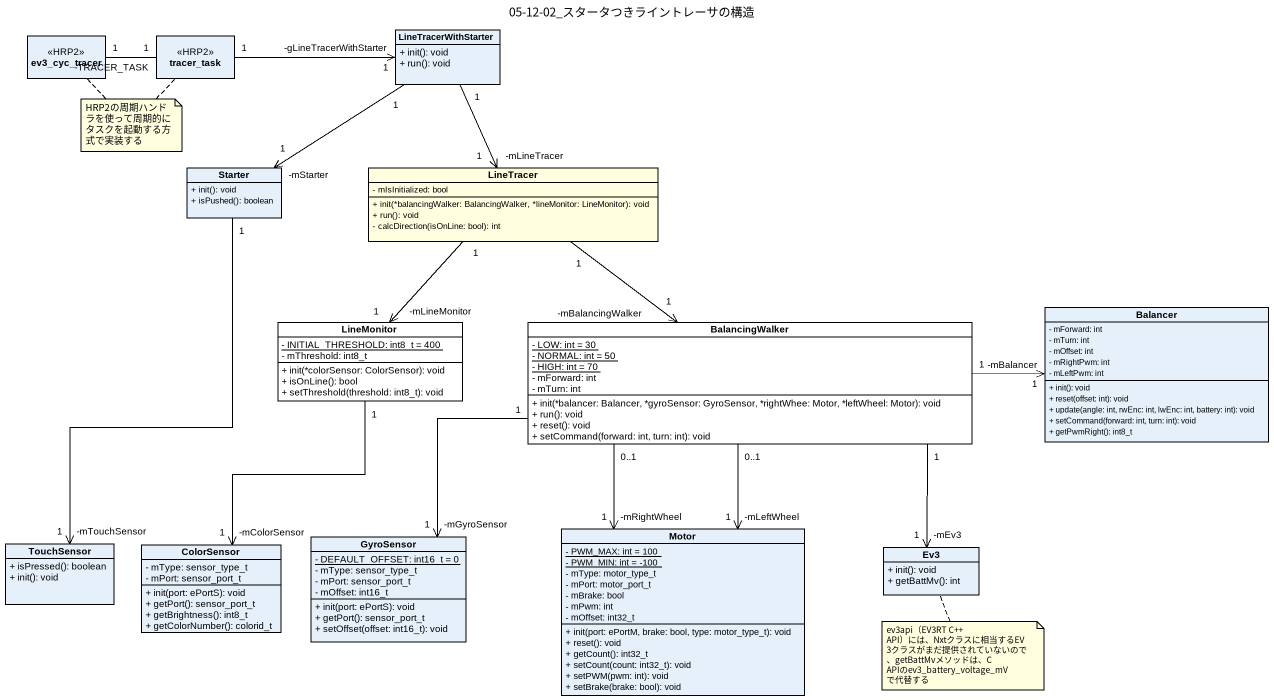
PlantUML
@startuml
title 05-12-02_スタータつきライントレーサの構造
hide circle
hide empty members
skinparam classAttributeIconSize 0
class ev3_cyc_tracer <<HRP2>>
class tracer_task <<HRP2>>
class LineTracerWithStarter {
  + init(): void
  + run(): void
}
class Starter {
  + init(): void
  + isPushed(): boolean
}
class LineTracer #FFFFE0 {
  - mIsInitialized: bool
  + init(*balancingWalker: BalancingWalker, *lineMonitor: LineMonitor): void
  + run(): void
  - calcDirection(isOnLine: bool): int
}
class LineMonitor #FFFFFF {
  {static} - INITIAL_THRESHOLD: int8_t = 400
  - mThreshold: int8_t
  + init(*colorSensor: ColorSensor): void
  + isOnLine(): bool
  + setThreshold(threshold: int8_t): void
}
class BalancingWalker #FFFFFF {
  {static} - LOW: int = 30
  {static} - NORMAL: int = 50
  {static} - HIGH: int = 70
  - mForward: int
  - mTurn: int
  + init(*balancer: Balancer, *gyroSensor: GyroSensor, *rightWhee: Motor, *leftWheel: Motor): void
  + run(): void
  + reset(): void
  + setCommand(forward: int, turn: int): void
}
class Balancer {
  - mForward: int
  - mTurn: int
  - mOffset: int
  - mRightPwm: int
  - mLeftPwm: int
  + init(): void
  + reset(offset: int): void
  + update(angle: int, rwEnc: int, lwEnc: int, battery: int): void
  + setCommand(forward: int, turn: int): void
  + getPwmRight(): int8_t
}
class Motor {
  {static} - PWM_MAX: int = 100
  {static} - PWM_MIN: int = -100
  - mType: motor_type_t
  - mPort: motor_port_t
  - mBrake: bool
  - mPwm: int
  - mOffset: int32_t
  + init(port: ePortM, brake: bool, type: motor_type_t): void
  + reset(): void
  + getCount(): int32_t
  + setCount(count: int32_t): void
  + setPWM(pwm: int): void
  + setBrake(brake: bool): void
}
class TouchSensor {
  + isPressed(): boolean
  + init(): void
}
class ColorSensor {
  - mType: sensor_type_t
  - mPort: sensor_port_t
  + init(port: ePortS): void
  + getPort(): sensor_port_t
  + getBrightness(): int8_t
  + getColorNumber(): colorid_t
}
class GyroSensor {
  {static} - DEFAULT_OFFSET: int16_t = 0
  - mType: sensor_type_t
  - mPort: sensor_port_t
  - mOffset: int16_t
  + init(port: ePortS): void
  + getPort(): sensor_port_t
  + setOffset(offset: int16_t): void
}
class Ev3 {
  + init(): void
  + getBattMv(): int
}
ev3_cyc_tracer "1" -right- "-TRACER_TASK\n1" tracer_task
tracer_task "1" -right-> "-gLineTracerWithStarter\n1" LineTracerWithStarter
LineTracerWithStarter "1" --> "-mStarter\n1" Starter
LineTracerWithStarter "1" --> "-mLineTracer\n1" LineTracer
Starter "1" --> "-mTouchSensor\n1" TouchSensor
LineTracer "1" --> "-mLineMonitor\n1" LineMonitor
LineTracer "1" --> "-mBalancingWalker\n1" BalancingWalker
LineMonitor "1" --> "-mColorSensor\n1" ColorSensor
BalancingWalker "1" -right-> "-mBalancer\n1" Balancer
BalancingWalker "0..1" --> "-mRightWheel\n1" Motor
BalancingWalker "0..1" --> "-mLeftWheel\n1" Motor
BalancingWalker "1" -left-> "-mGyroSensor\n1" GyroSensor
BalancingWalker "1" --> "-mEv3\n1" Ev3
note as N1
  HRP2の周期ハンドラを使って周期的にタスクを起動する方式で実装する
end note
N1 .. tracer_task
N1 .. ev3_cyc_tracer
note bottom of Ev3 : ev3api（EV3RT C++ API）には、Nxtクラスに相当するEV3クラスがまだ提供されていないので、getBattMvメソッドは、C APIのev3_battery_voltage_mV で代替する
@enduml
